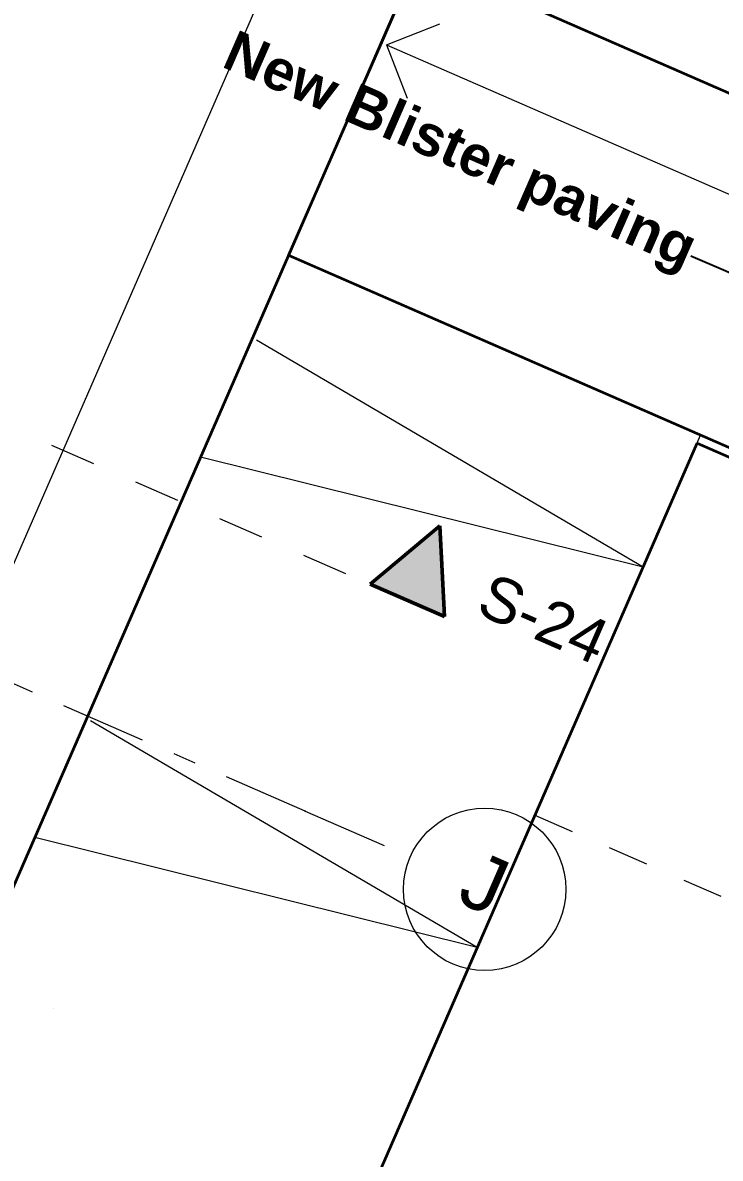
# Model space of a CAD drawing. Header units: millimetres. Extents: x -99530 to 90294, y -97212 to 56397.
# Drawn here: x 20252 to 24550, y -45347 to -38354 of the extents above; entities that cross this region are included whole.
import ezdxf
from ezdxf.enums import TextEntityAlignment as Align

# ---------------------------------------------------------------- set-up
doc = ezdxf.new("R2010")
doc.units = ezdxf.units.MM
doc.header["$MEASUREMENT"] = 0
for name, pattern in [('2-0_5', [500, 250, -250]), ('Dashed', [564.444447, 282.222223, -282.222223]), ('Double Dashed', [1093.611073, 529.166651, -211.666656, 141.111112, -211.666656])]:
    doc.linetypes.add(name, pattern=pattern)
for name, color, linetype in [('A-20-M_Hard_Landscape', 7, 'Continuous'), ('A-95-MC_Marker_Section_P2.Marker', 7, 'Continuous'), ('New_A-15-MG_Structural_Grid_Phase_2', 7, 'Continuous'), ('New_A-20-M_Hard_Landscape', 7, 'Continuous'), ('New_A-40-M_Soft_Landscaping_P2', 7, 'Continuous'), ('New_A-95-D_Dim_Grid.Dim', 7, 'Continuous')]:
    doc.layers.add(name, color=color, linetype=linetype)
for name, color, linetype, lineweight in [('A-20-M_Hard_Landscape_Pen_No__1', 7, 'Continuous', 13), ('A-95-MC_Marker_Section_P2.Marker_Pen_No__1', 7, 'Continuous', 13), ('A-95-MC_Marker_Section_P2.Marker_Pen_No__6', 7, 'Continuous', 35), ('G-10-P_Topo_Misc_Pen_No__1', 7, 'Continuous', 13), ('New_A-40-M_Soft_Landscaping_P2_Pen_No__150', 7, 'Continuous', 0), ('New_A-95-D_Dim_Grid.Dim_Pen_No__4', 7, 'Continuous', 20), ('New_A-95-P_Text_1_50_GA_Pen_No__1', 7, 'Continuous', 13)]:
    doc.layers.add(name, color=color, linetype=linetype, lineweight=lineweight)
for name, color, linetype, lineweight, true_color in [('A-95-MC_Marker_Section_P2.Marker_Pen_No__25', 7, 'Continuous', 50, 0x2a2a2a), ('New_A-15-MG_Structural_Grid_Phase_2_Pen_No__222', 7, 'Continuous', 13, 0x65af33), ('New_A-20-M_Hard_Landscape-Phase 2_Pen_No__148', 7, 'Continuous', 0, 0x444444), ('New_A-20-M_Hard_Landscape_Pen_No__53', 7, 'Continuous', 35, 0x444444)]:
    doc.layers.add(name, color=color, linetype=linetype, lineweight=lineweight, true_color=true_color)
doc.styles.add('GENERATED_STYLE_2', font='')
doc.styles.add('GENERATED_STYLE_4', font='')
doc.styles.get('GENERATED_STYLE_2').set_extended_font_data('Swis721 BT', bold=True)
doc.styles.get('GENERATED_STYLE_4').set_extended_font_data('Swis721 BT')
doc.dimstyles.new('GENERATED_STYLE__2', dxfattribs={"dimtxt": 300, "dimasz": 95, "dimexe": 0.18, "dimexo": 0, "dimgap": 0.09, "dimtad": 1, "dimdec": 0, "dimzin": 0, "dimdsep": 46, "dimtxsty": 'GENERATED_STYLE_4', "dimblk": 'ARROWHEAD_2', "dimblk1": 'ARROWHEAD_2', "dimblk2": 'ARROWHEAD_2', "dimcen": 0.09, "dimclrd": 7, "dimclre": 7, "dimclrt": 7, "dimadec": 0, "dimazin": 0, "dimtfac": 1, "dimtdec": 4, "dimtmove": 0, "dimatfit": 3, "dimfxl": 1, "dimtolj": 1, "dimtzin": 0, "dimarcsym": 0})
doc.dimstyles.new('GENERATED_STYLE__7', dxfattribs={"dimtxt": 0.18, "dimasz": 273.6, "dimexe": 0.18, "dimexo": 0.0625, "dimgap": 0.09, "dimtad": 0, "dimtih": 1, "dimtoh": 1, "dimdec": 4, "dimzin": 0, "dimdsep": 46, "dimcen": 0.09, "dimadec": 0, "dimazin": 0, "dimtfac": 1, "dimtdec": 4, "dimtmove": 0, "dimatfit": 3, "dimldrblk": 'ARROWHEAD_5', "dimfxl": 1, "dimtolj": 1, "dimtzin": 0, "dimarcsym": 0})

# ---------------------------------------------------------------- blocks, each defined once
blk = doc.blocks.new('Mesh_3_1', base_point=(11792.7, -55938.3))
at = {"layer": 'New_A-20-M_Hard_Landscape_Pen_No__53', "linetype": 'Continuous', "flags": 128}
blk.add_lwpolyline([(11792.7, -55938.3), (14359.3, -57057.5), (15158.7, -55224.2), (25027.4, -32592.2), (25826.6, -30759.4), (23260, -29640.2), (22460.6, -31473.5), (12592.1, -54105)], close=True, dxfattribs=at)
blk = doc.blocks.new('Mesh_18_1', base_point=(29118.5, -42938.6))
at = {"layer": 'New_A-20-M_Hard_Landscape_Pen_No__53', "linetype": 'Continuous', "flags": 128}
blk.add_lwpolyline([(29118.5, -42938.6), (29917.9, -41105.3), (22689.6, -37953.4), (21890.2, -39786.7)], close=True, dxfattribs=at)
blk = doc.blocks.new('Mesh_19_1', base_point=(22689.6, -37953.4))
at = {"layer": 'New_A-40-M_Soft_Landscaping_P2_Pen_No__150', "linetype": 'Continuous', "flags": 128}
blk.add_lwpolyline([(22689.6, -37953.4), (29917.9, -41105.3), (30271.9, -40293.5, 0.41532), (26926.6, -31239), (25826.6, -30759.4)], format="xyb", close=True, dxfattribs=at)
blk = doc.blocks.new('Mesh_20_1', base_point=(24406.8, -40942.9))
at = {"layer": 'New_A-20-M_Hard_Landscape_Pen_No__53', "linetype": 'Continuous', "flags": 128}
blk.add_lwpolyline([(24406.8, -40942.9), (28990, -42941.4), (23993.8, -54399.5), (19410.5, -52401)], close=True, dxfattribs=at)
blk = doc.blocks.new('Mesh_24_1', base_point=(21890.2, -39786.7))
at = {"layer": 'New_A-40-M_Soft_Landscaping_P2_Pen_No__150', "linetype": 'Continuous', "flags": 128}
blk.add_lwpolyline([(21890.2, -39786.7), (14359.3, -57057.5), (15459.8, -57536.4, 0.331338), (23620.8, -55546.6), (24100.7, -54446), (19410.5, -52401), (24428.4, -40893.4)], format="xyb", close=True, dxfattribs=at)
blk = doc.blocks.new('Mesh_25_1', base_point=(22689.6, -37953.4))
at = {"layer": 'New_A-40-M_Soft_Landscaping_P2_Pen_No__150', "linetype": 'Continuous', "flags": 128}
blk.add_lwpolyline([(22689.6, -37953.4), (29917.9, -41105.3), (30271.9, -40293.5, 0.41532), (26926.6, -31239), (25826.6, -30759.4)], format="xyb", close=True, dxfattribs=at)
blk = doc.blocks.new('ARROWHEAD_5')
at = {"color": 0, "linetype": 'Continuous', "lineweight": 0}
blk.add_line((0, 0), (-1, 0), dxfattribs=at)
blk.add_solid([(-1, 0.2679), (0, 0), (-1, -0.2679), (-1, 0.2679)], dxfattribs=at)
blk = doc.blocks.new('Standard grid marker_32')
at = {"layer": 'New_A-15-MG_Structural_Grid_Phase_2_Pen_No__222', "linetype": 'Double Dashed'}
for q in [(53258.1, 0), (0, 0)]:
    blk.add_line((705.1, 0), q, dxfattribs=at)
at = {"layer": 'New_A-15-MG_Structural_Grid_Phase_2_Pen_No__222', "linetype": 'Continuous'}
blk.add_circle((-500, 0), 500, dxfattribs=at)
at = {"layer": 'New_A-15-MG_Structural_Grid_Phase_2_Pen_No__222', "linetype": 'Double Dashed'}
blk.add_point((705.1, 0), dxfattribs=at)
blk.add_point((705.1, 0), dxfattribs=at)
at = {"layer": 'New_A-15-MG_Structural_Grid_Phase_2_Pen_No__222', "style": 'GENERATED_STYLE_4'}
for tag, p in [('AC_MarkerText_1_0', (-500, 38.7)), ('AC_MarkerText_1_1', (54463.2, 38.7))]:
    blk.add_attdef(tag, text='', height=350, rotation=180, dxfattribs=at).set_placement(p, align=Align.MIDDLE_CENTER)
blk = doc.blocks.new('Line_9_1', base_point=(22492.3, -38490.5))
at = {"layer": 'A-20-M_Hard_Landscape_Pen_No__1', "linetype": 'Continuous'}
for q in [(22821.4, -38361.3), (29720.6, -41642.4), (22621.6, -38819.6)]:
    blk.add_line((22492.3, -38490.5), q, dxfattribs=at)
blk = doc.blocks.new('*D1920')
at = {"layer": 'New_A-95-D_Dim_Grid.Dim_Pen_No__4', "linetype": 'Continuous'}
for p, q in [((24247.8, -32628.7), (24075.9, -32553.7)), ((24204.7, -32649.2), (24119, -32533.1)), ((24161.9, -32591.2), (24186.3, -32535.2)), ((19925, -42307.6), (24161.9, -32591.2)), ((20011, -42345.1), (19839.1, -42270.2)), ((19882.2, -42249.6), (19967.9, -42365.7)), ((18805.9, -44874.2), (19925, -42307.6))]:
    blk.add_line(p, q, dxfattribs=at)
at = {"layer": 'New_A-95-D_Dim_Grid.Dim_Pen_No__4', "insert": (21729.6, -38019.1), "char_height": 300, "attachment_point": 7, "rotation": 66.44041, "style": 'GENERATED_STYLE_4'}
blk.add_mtext('\\A1;{\\fSwis721 BT|b0|i0|c0|p34;10,600}', dxfattribs=at)
blk = doc.blocks.new('ARROWHEAD_2')
at = {"color": 0, "linetype": 'Continuous', "lineweight": 0}
for p, q in [((0, 0), (-1, 0)), ((-0.378, -0.655), (0.378, 0.655))]:
    blk.add_line(p, q, dxfattribs=at)
blk = doc.blocks.new('Cutting Plane_4_1', base_point=(-25330.5, -21002.6))
at = {"layer": 'A-95-MC_Marker_Section_P2.Marker_Pen_No__25', "linetype": 'Continuous'}
blk.add_hatch(color=256, dxfattribs=at).paths.add_polyline_path([(22850.2, -42011.8), (22391.9, -41811.9), (22820.9, -41453.5)])
at = {"layer": 'A-95-MC_Marker_Section_P2.Marker_Pen_No__1', "linetype": 'Dashed'}
blk.add_line((-25101.3, -21102.5), (22391.9, -41811.9), dxfattribs=at)
at = {"layer": 'A-95-MC_Marker_Section_P2.Marker_Pen_No__25', "linetype": 'Continuous'}
for p, q in [((22391.9, -41811.9), (22820.9, -41453.5)), ((22820.9, -41453.5), (22850.2, -42011.8)), ((22850.2, -42011.8), (22391.9, -41811.9))]:
    blk.add_line(p, q, dxfattribs=at)
at = {"layer": 'A-95-MC_Marker_Section_P2.Marker_Pen_No__6', "insert": (23776.1, -42315.3), "char_height": 275, "attachment_point": 9, "rotation": 336.44041, "style": 'GENERATED_STYLE_4'}
blk.add_mtext('\\A1;{\\fSwis721 BT|b0|i0|c0|p34;S-24}', dxfattribs=at)

msp = doc.modelspace()

# ---------------------------------------------------------------- linework, layer by layer
at = {"layer": 'A-20-M_Hard_Landscape_Pen_No__1', "linetype": 'Continuous'}
for p, q in [((24073.7, -41706.8), (21692, -40309.9)), ((24073.7, -41706.8), (21348.3, -41029.5)), ((23052.2, -44049.5), (20670.5, -42652.6)), ((23052.2, -44049.5), (20326.8, -43372.2))]:
    msp.add_line(p, q, dxfattribs=at)
at = {"layer": 'G-10-P_Topo_Misc_Pen_No__1', "linetype": 'Continuous'}
msp.add_line((20439.1, -44424.2), (20439.1, -44424.2), dxfattribs=at)
at = {"layer": 'New_A-20-M_Hard_Landscape-Phase 2_Pen_No__148', "linetype": '2-0_5'}
for p, q in [((24406.8, -40942.9), (23407.6, -43234.5)), ((24406.8, -40942.9), (28990, -42941.4)), ((23407.6, -43234.5), (27990.8, -45233)), ((23117.6, -43899.4), (22118.4, -46191))]:
    msp.add_line(p, q, dxfattribs=at)

# ---------------------------------------------------------------- block references
at = {"layer": 'A-20-M_Hard_Landscape', "linetype": 'Continuous'}
msp.add_blockref('Line_9_1', (22492.3, -38490.5), dxfattribs=at)
at = {"layer": 'A-95-MC_Marker_Section_P2.Marker'}
msp.add_blockref('Cutting Plane_4_1', (-25330.5, -21002.6), dxfattribs=at)
at = {"layer": 'New_A-15-MG_Structural_Grid_Phase_2', "color": 8, "linetype": 'Continuous', "lineweight": 15}
ref = msp.add_blockref('Standard grid marker_32', (22639.6, -43491.3), dxfattribs=dict(at, zscale=1000, rotation=156.4404115839929))
ref.add_attrib('AC_MarkerText_1', 'J', dxfattribs={"layer": 'New_A-15-MG_Structural_Grid_Phase_2_Pen_No__222', "color": 85, "true_color": 0x65af33, "height": 350, "rotation": 336.44041, "style": 'GENERATED_STYLE_4'}).set_placement((23097.9, -43652.5), align=Align.MIDDLE_CENTER)
at = {"layer": 'New_A-20-M_Hard_Landscape', "color": 49, "lineweight": 35, "true_color": 0x444444}
for name, p in [('Mesh_3_1', (11792.7, -55938.3)), ('Mesh_18_1', (29118.5, -42938.6)), ('Mesh_20_1', (24406.8, -40942.9))]:
    msp.add_blockref(name, p, dxfattribs=at)
at = {"layer": 'New_A-40-M_Soft_Landscaping_P2'}
for name, p in [('Mesh_19_1', (22689.6, -37953.4)), ('Mesh_25_1', (22689.6, -37953.4)), ('Mesh_24_1', (21890.2, -39786.7))]:
    msp.add_blockref(name, p, dxfattribs=at)

# ---------------------------------------------------------------- texts
at = {"layer": 'New_A-95-P_Text_1_50_GA_Pen_No__1', "linetype": 'Continuous', "insert": (24367.9, -39791.8), "char_height": 250, "attachment_point": 6, "rotation": 336.44041, "style": 'GENERATED_STYLE_2'}
msp.add_mtext('\\A1;{\\fSwis721 BT|b1|i0|c0|p34;New Blister paving  }', dxfattribs=at)

# ---------------------------------------------------------------- dimensions: what is measured, and where the dimension line sits
at = {"layer": 'New_A-95-D_Dim_Grid.Dim', "linetype": 'Continuous'}
dim = msp.add_linear_dim(base=(24161.9, -32591.2), p1=(17769.8, -41367.8), p2=(22006.6, -31651.4), angle=66.44041, dimstyle='GENERATED_STYLE__2', dxfattribs=at)
dim.commit()
dim.dimension.update_dxf_attribs({"geometry": '*D1920', "text_midpoint": (21850.9, -37365.6), "dimtype": 160, "text_rotation": 66.44041})

# ---------------------------------------------------------------- leaders
at = {"layer": 'New_A-95-P_Text_1_50_GA_Pen_No__1', "linetype": 'Continuous', "path_type": 1, "annotation_type": 0, "has_hookline": 1, "hookline_direction": 1, "text_width": 3488.1, "horizontal_direction": (0.916645, -0.399703, 0)}
msp.add_leader([(28956.1, -41785.7), (24368, -39791.8)], dimstyle='GENERATED_STYLE__7', dxfattribs=at)

doc.saveas('drawing.dxf')
